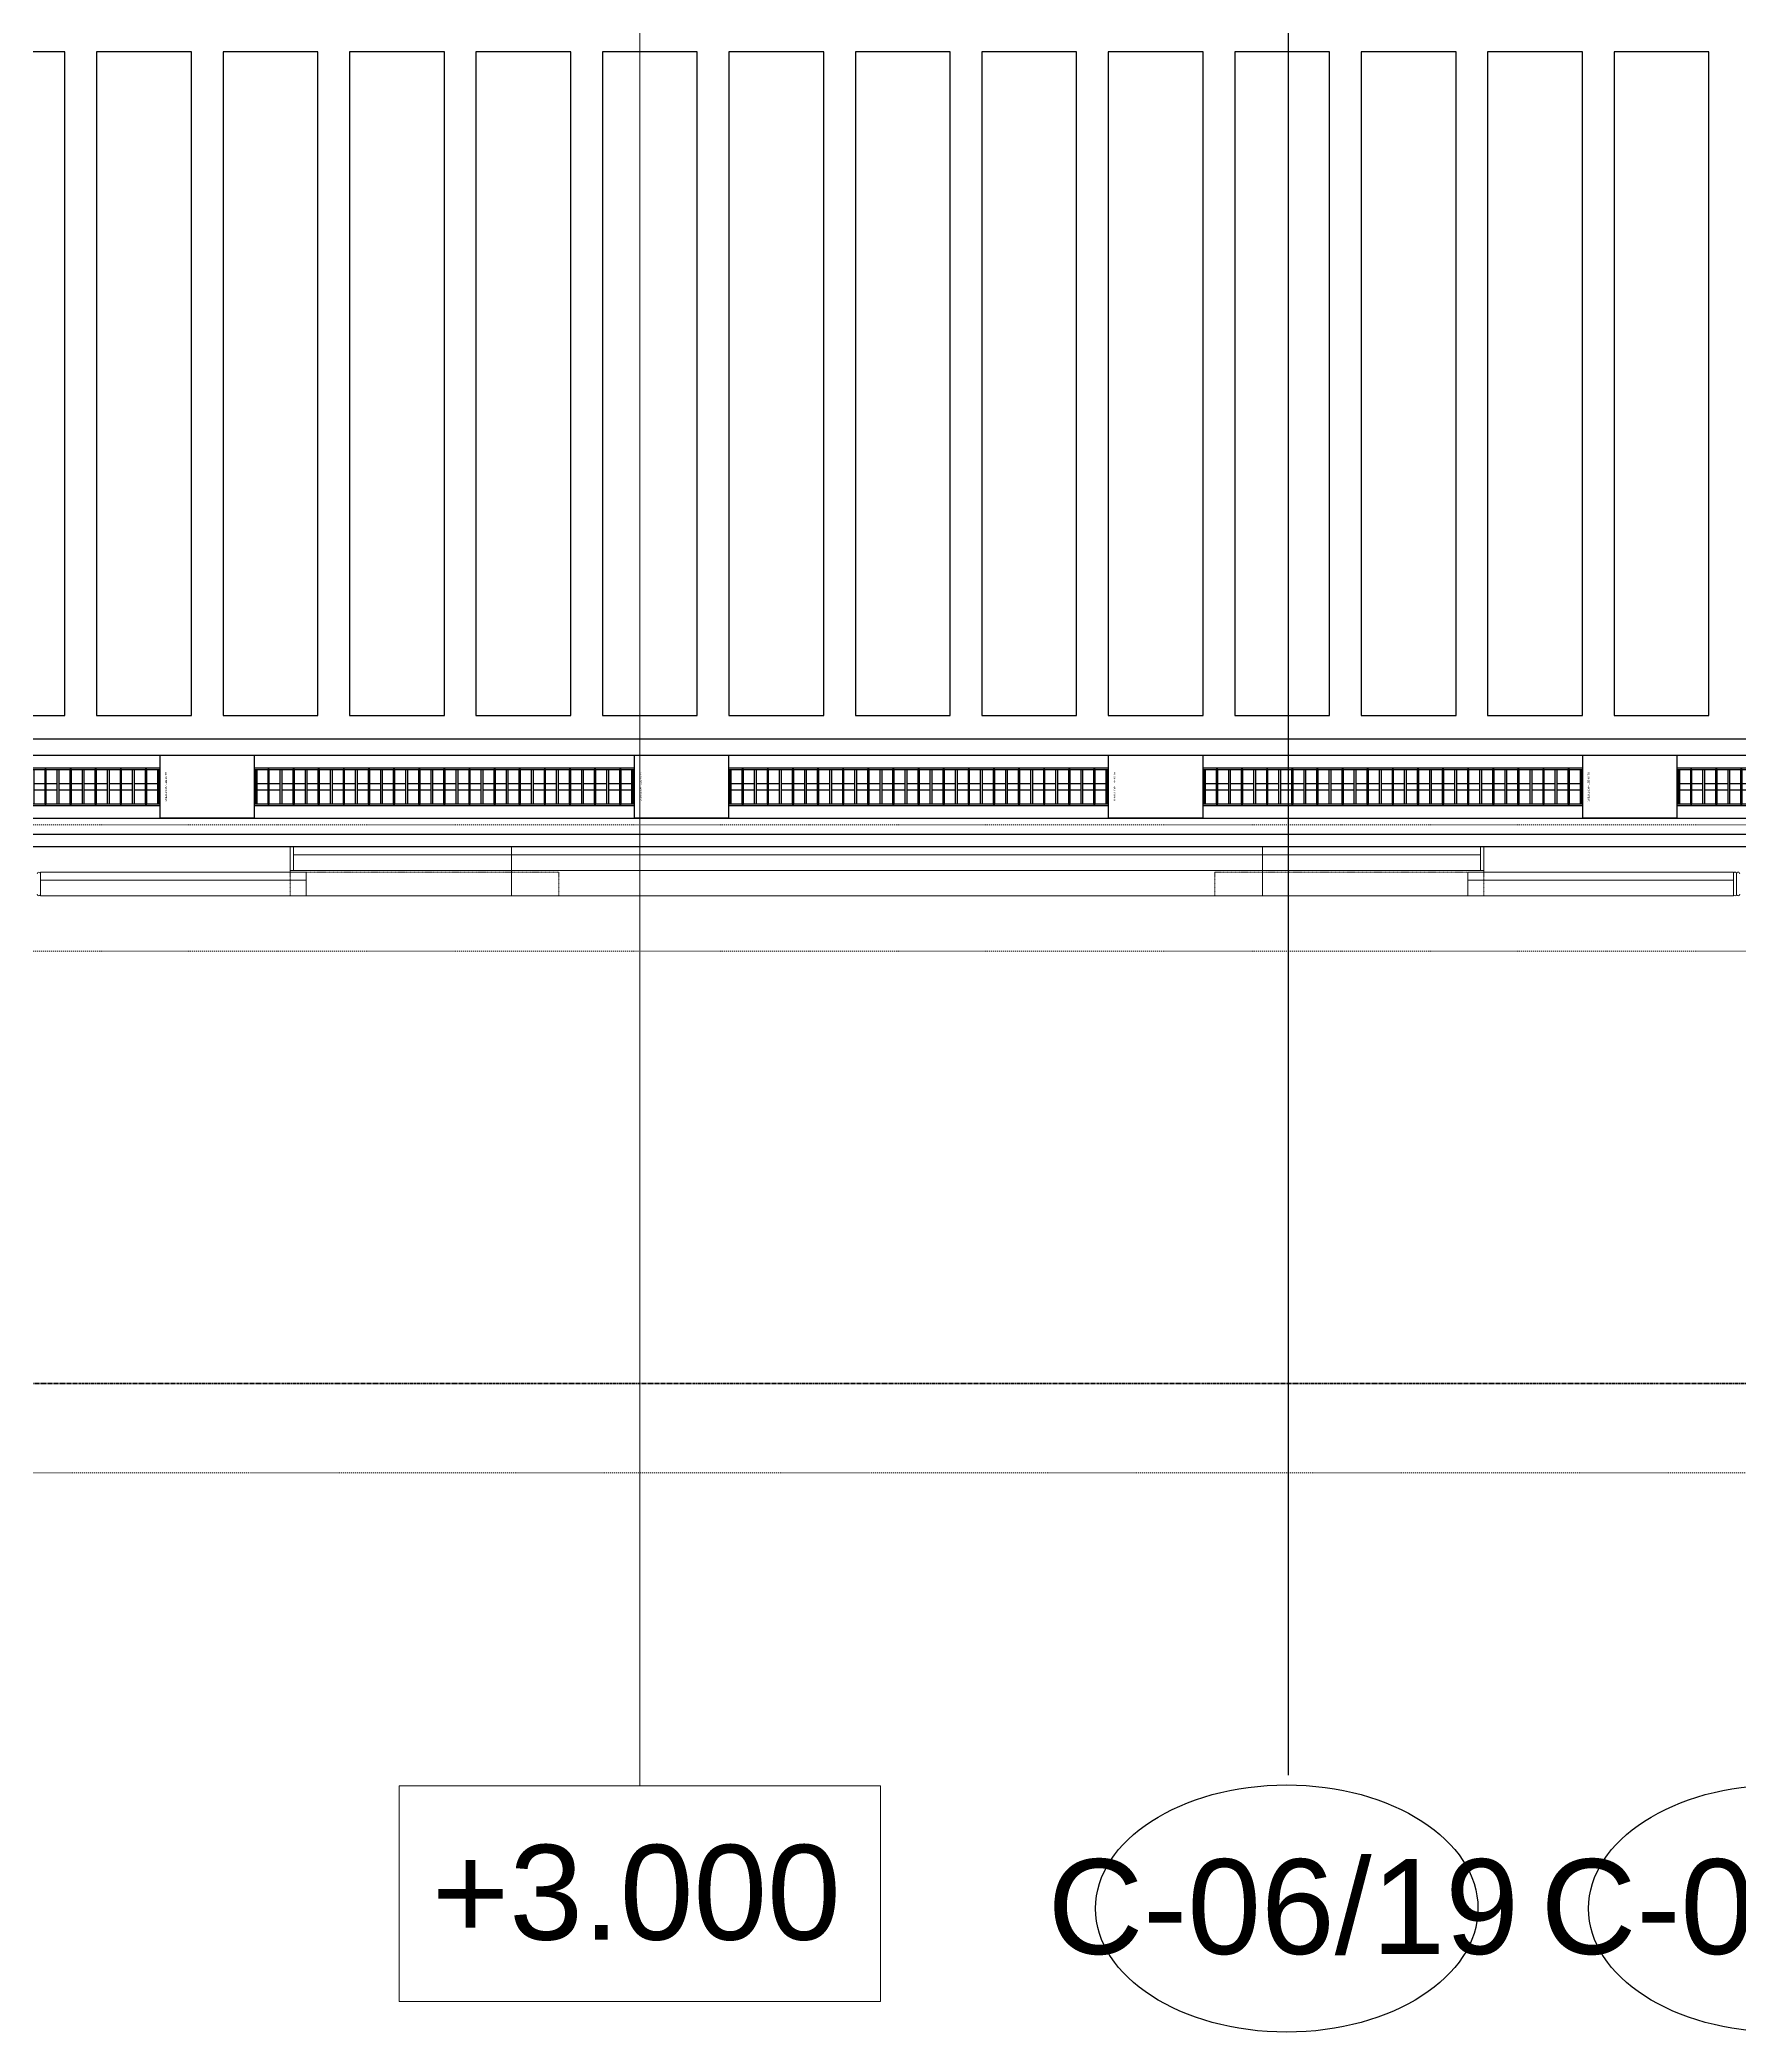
# Model space of a CAD drawing. Header units: millimetres. Extents: x -795739 to -715748, y -34378 to 22353.
# Drawn here: x -755112 to -749737, y -3650 to 2652 of the extents above; entities that cross this region are included whole.
import ezdxf
from ezdxf.enums import TextEntityAlignment as Align
from ezdxf.xclip import XClip

# ---------------------------------------------------------------- set-up
doc = ezdxf.new("R2010")
doc.units = ezdxf.units.MM
doc.header["$XCLIPFRAME"] = 0
for name, pattern in [('DASH', [6.35, 3.175, -3.175]), ('DPA_Grid _ Level 100', [10, 5.5, -1.6, 1.3, -1.6]), ('DPA_Hidden 500', [1.4, 0.8, -0.6])]:
    doc.linetypes.add(name, pattern=pattern)
for name, color, linetype in [('000 - WIPEOUT', 250, 'Continuous'), ('001 - ASCESSORIES', 251, 'Continuous'), ('008 - LIGHTING', 1, 'Continuous'), ('A04_TUBE SERIES', 2, 'Continuous'), ('A11_ALU.SOLID SHEET', 2, 'Continuous')]:
    doc.layers.add(name, color=color, linetype=linetype)
for name, color, linetype, lineweight in [('A-ANNO-NOTE', 3, 'Continuous', 25), ('A-GENM', 1, 'Continuous', 9), ('A-GENM-HDLN', 2, 'DPA_Hidden 500', 9), ('G-ANNO-SECL', 3, 'Continuous', 9), ('G-ANNO-TEXT', 3, 'Continuous', 9), ('Q-SPCQ', 2, 'Continuous', 9), ('Q-SPCQ-HDLN', 2, 'DASH', 9)]:
    doc.layers.add(name, color=color, linetype=linetype, lineweight=lineweight)
doc.styles.add('Arial_2', font='arial.ttf', dxfattribs={"height": 300})

# ---------------------------------------------------------------- blocks, each defined once
blk = doc.blocks.new('DPA_Speciality_PlatformScreenDoor - Length_135300-12767973-4282-01 ENLARGED LOWER PLATFORM LEVEL - REFLECTED CEILING PLAN - SHEET 3')
at = {"layer": 'A-GENM'}
for p, q in [((33212.5, -250), (33014.7, -250)), ((33014.7, -250), (33212.5, -250)), ((33107.5, -250), (33017.5, -250)), ((33017.5, -250), (33107.5, -250)), ((33117.5, -250), (33207.5, -250)), ((33207.5, -250), (33117.5, -250)), ((37587.5, -250), (37785.3, -250)), ((37785.3, -250), (37587.5, -250)), ((37682.5, -250), (37592.5, -250)), ((37592.5, -250), (37682.5, -250)), ((37692.5, -250), (37782.5, -250)), ((37782.5, -250), (37692.5, -250)), ((33765.3, -330), (33889.1, -330)), ((33775.9, -330), (33829, -330)), ((33825.4, -330), (33878.5, -330)), ((35365.3, -330), (35489.1, -330)), ((35375.9, -330), (35429, -330)), ((35425.4, -330), (35478.5, -330))]:
    blk.add_line(p, q, dxfattribs=at)
at = {"layer": 'A-GENM-HDLN'}
for p, q in [((33512.5, -175), (33512.5, -250)), ((33512.5, -175), (34362.5, -175)), ((34362.5, -250), (34362.5, -175)), ((36437.5, -250), (36437.5, -175)), ((37287.5, -175), (36437.5, -175)), ((37287.5, -175), (37287.5, -250)), ((33512.5, -250), (34362.5, -250)), ((37287.5, -250), (36437.5, -250))]:
    blk.add_line(p, q, dxfattribs=at)
at = {"layer": 'Q-SPCQ', "linetype": 'DASH', "lineweight": 9}
blk.add_line((3946, 1650), (73451.3, 1650), dxfattribs=at)
at = {"layer": 'Q-SPCQ'}
for p, q in [((32712.5, -245), (32712.5, -180)), ((32712.5, -180), (32712.5, -245)), ((32712.5, -180), (32712.5, -245)), ((32712.5, -245), (32712.5, -180)), ((33562.5, -175), (32722.5, -175)), ((32722.5, -175), (33562.5, -175)), ((32722.5, -175), (32722.5, -225)), ((32722.5, -175), (32722.5, -225)), ((32722.5, -245), (32722.5, -180)), ((32722.5, -180), (32722.5, -245)), ((32752.5, -175), (33532.5, -175)), ((33532.5, -175), (32752.5, -175)), ((33532.5, -175), (32752.5, -175)), ((32752.5, -175), (33532.5, -175)), ((33512.5, -175), (34212.5, -175)), ((33562.5, -225), (33562.5, -175)), ((33562.5, -175), (33562.5, -225)), ((34212.5, -175), (34212.5, -330)), ((34212.5, -175), (36587.5, -175)), ((34212.5, -330), (34212.5, -175)), ((34212.5, -200), (34212.5, -175.9)), ((34212.5, -175.9), (34212.5, -200)), ((36587.5, -175), (36587.5, -330)), ((36587.5, -175), (37287.5, -175)), ((36587.5, -330), (36587.5, -175)), ((36587.5, -200), (36587.5, -175.9)), ((36587.5, -175.9), (36587.5, -200)), ((37237.5, -175), (38077.5, -175)), ((38077.5, -175), (37237.5, -175)), ((37237.5, -175), (37237.5, -225)), ((37237.5, -225), (37237.5, -175)), ((38047.5, -175), (37267.5, -175)), ((37267.5, -175), (38047.5, -175)), ((37267.5, -175), (38047.5, -175)), ((38047.5, -175), (37267.5, -175)), ((38077.5, -225), (38077.5, -175)), ((38077.5, -225), (38077.5, -175)), ((38077.5, -180), (38077.5, -245)), ((38077.5, -245), (38077.5, -180)), ((32722.5, -225), (33562.5, -225)), ((33562.5, -225), (32722.5, -225)), ((32722.5, -250), (32722.5, -225)), ((32722.5, -225), (32722.5, -250)), ((33562.5, -225), (32722.5, -225)), ((32722.5, -225), (32722.5, -250)), ((32722.5, -250), (32722.5, -225)), ((32722.5, -225), (33562.5, -225)), ((33562.5, -225), (32722.5, -225)), ((32722.5, -225), (33562.5, -225)), ((32722.5, -250), (33562.5, -250)), ((33562.5, -250), (32722.5, -250)), ((32722.5, -250), (33562.5, -250)), ((33562.5, -250), (32722.5, -250)), ((33532.5, -225), (32752.5, -225)), ((32752.5, -225), (33532.5, -225)), ((32752.5, -225), (33532.5, -225)), ((33532.5, -225), (32752.5, -225)), ((33512.5, -225), (32772.5, -225)), ((32772.5, -225), (33512.5, -225)), ((33512.5, -225), (32772.5, -225)), ((32772.5, -225), (33512.5, -225)), ((33512.5, -250), (32772.5, -250)), ((32772.5, -250), (33512.5, -250)), ((33512.5, -250), (32772.5, -250)), ((32772.5, -250), (33512.5, -250)), ((33512.5, -305), (33512.5, -250)), ((33512.5, -250), (33512.5, -330)), ((33562.5, -225), (33562.5, -250)), ((33562.5, -225), (33562.5, -250)), ((33562.5, -250), (33562.5, -225)), ((33562.5, -225), (33562.5, -250)), ((34212.5, -305), (34212.5, -200)), ((34212.5, -200), (34212.5, -305)), ((36587.5, -305), (36587.5, -200)), ((36587.5, -200), (36587.5, -305)), ((38077.5, -225), (37237.5, -225)), ((37237.5, -225), (38077.5, -225)), ((37237.5, -250), (37237.5, -225)), ((37237.5, -250), (37237.5, -225)), ((38077.5, -225), (37237.5, -225)), ((37237.5, -225), (37237.5, -250)), ((37237.5, -250), (37237.5, -225)), ((37237.5, -225), (38077.5, -225)), ((37237.5, -225), (38077.5, -225)), ((38077.5, -225), (37237.5, -225)), ((38077.5, -250), (37237.5, -250)), ((37237.5, -250), (38077.5, -250)), ((37237.5, -250), (38077.5, -250)), ((38077.5, -250), (37237.5, -250)), ((37267.5, -225), (38047.5, -225)), ((38047.5, -225), (37267.5, -225)), ((38047.5, -225), (37267.5, -225)), ((37267.5, -225), (38047.5, -225)), ((37287.5, -225), (38027.5, -225)), ((38027.5, -225), (37287.5, -225)), ((37287.5, -225), (38027.5, -225)), ((38027.5, -225), (37287.5, -225)), ((37287.5, -250), (38027.5, -250)), ((38027.5, -250), (37287.5, -250)), ((37287.5, -250), (38027.5, -250)), ((38027.5, -250), (37287.5, -250)), ((37287.5, -330), (37287.5, -250)), ((37287.5, -250), (37287.5, -305)), ((38077.5, -225), (38077.5, -250)), ((38077.5, -250), (38077.5, -225)), ((38077.5, -250), (38077.5, -225)), ((38077.5, -225), (38077.5, -250)), ((33522.5, -255), (33512.5, -255)), ((33512.5, -255), (33512.5, -330)), ((33512.5, -330), (33512.5, -255)), ((33512.5, -255), (33522.5, -255)), ((33512.5, -329.1), (33512.5, -305)), ((33522.5, -330), (33522.5, -255)), ((33522.5, -255), (33522.5, -330)), ((34212.5, -255), (33522.5, -255)), ((33522.5, -255), (34212.5, -255)), ((33522.5, -255), (33522.5, -305)), ((33522.5, -255), (33522.5, -305)), ((34212.5, -305), (33522.5, -305)), ((33522.5, -305), (34202.5, -305)), ((33522.5, -305), (33522.5, -330)), ((33522.5, -305), (33522.5, -330)), ((33522.5, -305), (34202.5, -305)), ((34202.5, -305), (33522.5, -305)), ((33522.5, -330), (33522.5, -305)), ((33522.5, -305), (33522.5, -330)), ((34212.5, -305), (33522.5, -305)), ((33522.5, -305), (34212.5, -305)), ((33572.5, -255), (34152.5, -255)), ((34152.5, -255), (33572.5, -255)), ((34162.5, -255), (33572.5, -255)), ((33572.5, -255), (34162.5, -255)), ((34152.5, -305), (33572.5, -305)), ((33572.5, -305), (34152.5, -305)), ((34152.5, -305), (33572.5, -305)), ((33572.5, -305), (34152.5, -305)), ((34162.5, -305), (33572.5, -305)), ((33572.5, -305), (34162.5, -305)), ((33572.5, -305), (34152.5, -305)), ((34152.5, -305), (33572.5, -305)), ((34202.5, -305), (34212.5, -305)), ((36587.5, -255), (34212.5, -255)), ((34212.5, -255), (36587.5, -255)), ((34212.5, -255), (34212.5, -305)), ((34212.5, -255), (34212.5, -305)), ((34212.5, -305), (34212.5, -255)), ((34212.5, -255), (34212.5, -305)), ((34212.5, -329.1), (34212.5, -305)), ((36587.5, -305), (34212.5, -305)), ((34212.5, -305), (34222.5, -305)), ((34212.5, -330), (34212.5, -305)), ((34212.5, -305), (34212.5, -330)), ((36587.5, -305), (34212.5, -305)), ((34212.5, -305), (36587.5, -305)), ((34212.5, -305), (34212.5, -329.1)), ((34212.5, -330), (34212.5, -305)), ((34212.5, -305), (34212.5, -330)), ((34222.5, -305), (36577.5, -305)), ((34222.5, -305), (36577.5, -305)), ((36577.5, -305), (34222.5, -305)), ((36537.5, -255), (34262.5, -255)), ((34262.5, -255), (36537.5, -255)), ((36537.5, -305), (34262.5, -305)), ((34262.5, -305), (36537.5, -305)), ((34272.5, -255), (36526.6, -255)), ((36526.6, -255), (34272.5, -255)), ((36526.6, -305), (34272.5, -305)), ((34272.5, -305), (36526.6, -305)), ((36526.6, -305), (34272.5, -305)), ((34272.5, -305), (36526.6, -305)), ((34272.5, -305), (36526.6, -305)), ((36526.6, -305), (34272.5, -305)), ((36577.5, -305), (36587.5, -305)), ((36587.5, -255), (37277.5, -255)), ((37277.5, -255), (36587.5, -255)), ((36587.5, -255), (36587.5, -305)), ((36587.5, -305), (36587.5, -255)), ((36587.5, -305), (36587.5, -255)), ((36587.5, -255), (36587.5, -305)), ((36587.5, -329.1), (36587.5, -305)), ((36587.5, -305), (36597.5, -305)), ((37277.5, -305), (36587.5, -305)), ((36587.5, -305), (36587.5, -330)), ((36587.5, -330), (36587.5, -305)), ((36587.5, -305), (37277.5, -305)), ((37277.5, -305), (36587.5, -305)), ((36587.5, -305), (36587.5, -329.1)), ((36587.5, -330), (36587.5, -305)), ((36587.5, -305), (36587.5, -330)), ((36597.5, -305), (37277.5, -305)), ((37277.5, -305), (36597.5, -305)), ((36597.5, -305), (37277.5, -305)), ((36637.5, -255), (37227.5, -255)), ((37227.5, -255), (36637.5, -255)), ((36637.5, -305), (37227.5, -305)), ((37227.5, -305), (36637.5, -305)), ((37227.5, -255), (36647.5, -255)), ((36647.5, -255), (37227.5, -255)), ((36647.5, -305), (37227.5, -305)), ((37227.5, -305), (36647.5, -305)), ((36647.5, -305), (37227.5, -305)), ((37227.5, -305), (36647.5, -305)), ((37227.5, -305), (36647.5, -305)), ((36647.5, -305), (37227.5, -305)), ((37277.5, -255), (37277.5, -330)), ((37287.5, -255), (37277.5, -255)), ((37277.5, -255), (37287.5, -255)), ((37277.5, -330), (37277.5, -255)), ((37277.5, -305), (37277.5, -255)), ((37277.5, -305), (37277.5, -255)), ((37277.5, -330), (37277.5, -305)), ((37277.5, -330), (37277.5, -305)), ((37277.5, -305), (37277.5, -330)), ((37277.5, -330), (37277.5, -305)), ((37287.5, -330), (37287.5, -255)), ((37287.5, -255), (37287.5, -330)), ((37287.5, -305), (37287.5, -329.1)), ((33512.5, -330), (34212.5, -330)), ((33512.5, -330), (33522.5, -330)), ((33522.5, -330), (33512.5, -330)), ((34202.5, -330), (33522.5, -330)), ((33522.5, -330), (34212.5, -330)), ((33522.5, -330), (34202.5, -330)), ((34202.5, -330), (33522.5, -330)), ((34152.5, -330), (33572.5, -330)), ((33572.5, -330), (34152.5, -330)), ((34152.5, -330), (33572.5, -330)), ((33572.5, -330), (34152.5, -330)), ((34212.5, -330), (34202.5, -330)), ((34212.5, -330), (36587.5, -330)), ((34222.5, -330), (34212.5, -330)), ((34212.5, -330), (36587.5, -330)), ((36577.5, -330), (34222.5, -330)), ((34222.5, -330), (36577.5, -330)), ((36577.5, -330), (34222.5, -330)), ((36526.6, -330), (34272.5, -330)), ((34272.5, -330), (36526.6, -330)), ((36526.6, -330), (34272.5, -330)), ((34272.5, -330), (36526.6, -330)), ((36587.5, -330), (36577.5, -330)), ((36587.5, -330), (37287.5, -330)), ((36587.5, -330), (37277.5, -330)), ((36597.5, -330), (36587.5, -330)), ((37277.5, -330), (36597.5, -330)), ((37277.5, -330), (36597.5, -330)), ((36597.5, -330), (37277.5, -330)), ((36647.5, -330), (37227.5, -330)), ((37227.5, -330), (36647.5, -330)), ((36647.5, -330), (37227.5, -330)), ((37227.5, -330), (36647.5, -330)), ((37277.5, -330), (37287.5, -330)), ((37287.5, -330), (37277.5, -330))]:
    blk.add_line(p, q, dxfattribs=at)
for centre, start, end in [((32707.5, -180), 0, 180), ((32707.5, -180), 60, 120), ((32707.5, -180), 360, 30), ((32717.5, -180), 0, 180), ((32717.5, -180), 150, 180), ((32717.5, -180), 60, 120), ((32717.5, -180), 0, 45), ((38082.5, -180), 0, 180), ((38082.5, -180), 135, 180), ((32707.5, -245), 180, 0), ((32707.5, -245), 240, 300), ((32707.5, -245), 330, 0), ((32717.5, -245), 180, 210), ((32717.5, -245), 180, 360), ((32717.5, -245), 240, 300), ((32717.5, -245), 330, 360), ((38082.5, -245), 180, 210), ((38082.5, -245), 180, 0)]:
    blk.add_arc(centre, 5, start, end, dxfattribs=at)
at = {"layer": 'Q-SPCQ-HDLN'}
for p, q in [((73451.3, 0), (3946, 0)), ((73451.3, -330), (3946, -330)), ((73451.3, -400), (3946, -400))]:
    blk.add_line(p, q, dxfattribs=at)
blk = doc.blocks.new('Ceiling Tags - Ceiling Tags-9510765-4282-01 ENLARGED LOWER PLATFORM LEVEL - REFLECTED CEILING PLAN - SHEET 3')
at = {"layer": 'A-ANNO-NOTE'}
blk.add_ellipse((0, 0), major_axis=(6.049, 0), ratio=0.646436, dxfattribs=at)
blk = doc.blocks.new('*U666')
at = {"color": 1}
blk.add_wipeout([(600, -60), (-600, -60), (-600, 60), (600, 60)], dxfattribs=at).dxf.layer = '000 - WIPEOUT'
at = {"layer": '001 - ASCESSORIES', "color": 0}
blk.add_lwpolyline([(600, -60), (-600, -60), (-600, 60), (600, 60)], close=True, dxfattribs=at)
at = {"layer": '001 - ASCESSORIES'}
for points in [[(-593.5, -55), (-598.5, -55), (-598.5, 55), (-593.5, 55)], [(595, -55), (-595, -55), (-595, 55), (595, 55)], [(-558.8, -55), (-553.8, -55), (-553.8, 55), (-558.8, 55)], [(-514, -55), (-519, -55), (-519, 55), (-514, 55)], [(-479.3, -55), (-474.3, -55), (-474.3, 55), (-479.3, 55)], [(-434.6, -55), (-439.6, -55), (-439.6, 55), (-434.6, 55)], [(-399.8, -55), (-394.8, -55), (-394.8, 55), (-399.8, 55)], [(-355.1, -55), (-360.1, -55), (-360.1, 55), (-355.1, 55)], [(-320.4, -55), (-315.4, -55), (-315.4, 55), (-320.4, 55)], [(-275.6, -55), (-280.6, -55), (-280.6, 55), (-275.6, 55)], [(-240.9, -55), (-235.9, -55), (-235.9, 55), (-240.9, 55)], [(-196.2, -55), (-201.2, -55), (-201.2, 55), (-196.2, 55)], [(-161.4, -55), (-156.4, -55), (-156.4, 55), (-161.4, 55)], [(-116.7, -55), (-121.7, -55), (-121.7, 55), (-116.7, 55)], [(-82, -55), (-77, -55), (-77, 55), (-82, 55)], [(-37.2, -55), (-42.2, -55), (-42.2, 55), (-37.2, 55)], [(-2.5, -55), (2.5, -55), (2.5, 55), (-2.5, 55)], [(42.2, -55), (37.2, -55), (37.2, 55), (42.2, 55)], [(77, -55), (82, -55), (82, 55), (77, 55)], [(121.7, -55), (116.7, -55), (116.7, 55), (121.7, 55)], [(156.4, -55), (161.4, -55), (161.4, 55), (156.4, 55)], [(201.2, -55), (196.2, -55), (196.2, 55), (201.2, 55)], [(235.9, -55), (240.9, -55), (240.9, 55), (235.9, 55)], [(280.6, -55), (275.6, -55), (275.6, 55), (280.6, 55)], [(315.4, -55), (320.4, -55), (320.4, 55), (315.4, 55)], [(360.1, -55), (355.1, -55), (355.1, 55), (360.1, 55)], [(394.8, -55), (399.8, -55), (399.8, 55), (394.8, 55)], [(439.6, -55), (434.6, -55), (434.6, 55), (439.6, 55)], [(474.3, -55), (479.3, -55), (479.3, 55), (474.3, 55)], [(519, -55), (514, -55), (514, 55), (519, 55)], [(553.8, -55), (558.8, -55), (558.8, 55), (553.8, 55)], [(598.5, -55), (593.5, -55), (593.5, 55), (598.5, 55)]]:
    blk.add_lwpolyline(points, close=True, dxfattribs=at)
for points in [[(-593.5, 10), (-558.8, 10)], [(-553.8, 10), (-519, 10)], [(-514, 10), (-479.3, 10)], [(-474.3, 10), (-439.6, 10)], [(-434.6, 10), (-399.8, 10)], [(-394.8, 10), (-360.1, 10)], [(-355.1, 10), (-320.4, 10)], [(-315.4, 10), (-280.6, 10)], [(-275.6, 10), (-240.9, 10)], [(-235.9, 10), (-201.2, 10)], [(-196.2, 10), (-161.4, 10)], [(-156.4, 10), (-121.7, 10)], [(-116.7, 10), (-82, 10)], [(-77, 10), (-42.2, 10)], [(-37.2, 10), (-2.5, 10)], [(2.5, 10), (37.2, 10)], [(42.2, 10), (77, 10)], [(82, 10), (116.7, 10)], [(121.7, 10), (156.4, 10)], [(161.4, 10), (196.2, 10)], [(201.2, 10), (235.9, 10)], [(240.9, 10), (275.6, 10)], [(280.6, 10), (315.4, 10)], [(320.4, 10), (355.1, 10)], [(360.1, 10), (394.8, 10)], [(399.8, 10), (434.6, 10)], [(439.6, 10), (474.3, 10)], [(479.3, 10), (514, 10)], [(519, 10), (553.8, 10)], [(558.8, 10), (593.5, 10)], [(-593.5, -10), (-558.8, -10)], [(-553.8, -10), (-519, -10)], [(-514, -10), (-479.3, -10)], [(-474.3, -10), (-439.6, -10)], [(-434.6, -10), (-399.8, -10)], [(-394.8, -10), (-360.1, -10)], [(-355.1, -10), (-320.4, -10)], [(-315.4, -10), (-280.6, -10)], [(-275.6, -10), (-240.9, -10)], [(-235.9, -10), (-201.2, -10)], [(-196.2, -10), (-161.4, -10)], [(-156.4, -10), (-121.7, -10)], [(-116.7, -10), (-82, -10)], [(-77, -10), (-42.2, -10)], [(-37.2, -10), (-2.5, -10)], [(2.5, -10), (37.2, -10)], [(42.2, -10), (77, -10)], [(82, -10), (116.7, -10)], [(121.7, -10), (156.4, -10)], [(161.4, -10), (196.2, -10)], [(201.2, -10), (235.9, -10)], [(240.9, -10), (275.6, -10)], [(280.6, -10), (315.4, -10)], [(320.4, -10), (355.1, -10)], [(360.1, -10), (394.8, -10)], [(399.8, -10), (434.6, -10)], [(439.6, -10), (474.3, -10)], [(479.3, -10), (514, -10)], [(519, -10), (553.8, -10)], [(558.8, -10), (593.5, -10)]]:
    blk.add_lwpolyline(points, dxfattribs=at)
blk = doc.blocks.new('*U920')
at = {"layer": 'A11_ALU.SOLID SHEET', "color": 0}
blk.add_lwpolyline([(300, -98.8), (300, 98.8), (0, 98.8), (0, -98.8)], close=True, dxfattribs=at)
at = {"layer": 'Defpoints', "color": 250}
blk.add_point((0, 0), dxfattribs=at)
blk.add_text('AL.SHEET-HAT-TYPE-R', height=6, rotation=270, dxfattribs=at).set_placement((15, 0), align=Align.BOTTOM_CENTER)
blk = doc.blocks.new('*U927')
blk.add_attdef('EXTR.OVL-LENGTH_', (-25, -59.1), '', height=5)
blk.add_wipeout([(-25, 0), (25, 0), (25, 67400), (-25, 67400)]).dxf.layer = '000 - WIPEOUT'
at = {"layer": 'A04_TUBE SERIES', "color": 0}
blk.add_lwpolyline([(-25, 0), (25, 0), (25, 67400), (-25, 67400)], close=True, dxfattribs=at)
blk = doc.blocks.new('*U928')
blk.add_attdef('EXTR.OVL-LENGTH_', (-25, -59.1), '', height=5)
blk.add_wipeout([(-25, 0), (25, 0), (25, 67400), (-25, 67400)]).dxf.layer = '000 - WIPEOUT'
at = {"layer": 'A04_TUBE SERIES', "color": 0}
blk.add_lwpolyline([(-25, 0), (25, 0), (25, 67400), (-25, 67400)], close=True, dxfattribs=at)
blk = doc.blocks.new('*U929')
at = {"color": 3}
for points in [[(-1050, 4350), (1050, 4350), (1050, 4050), (-1050, 4050)], [(-1050, 3950), (1050, 3950), (1050, 3650), (-1050, 3650)], [(-1050, 3550), (1050, 3550), (1050, 3250), (-1050, 3250)], [(-1050, 3150), (1050, 3150), (1050, 2850), (-1050, 2850)], [(-1050, 2750), (1050, 2750), (1050, 2450), (-1050, 2450)], [(-1050, 2350), (1050, 2350), (1050, 2050), (-1050, 2050)], [(-1050, 1950), (1050, 1950), (1050, 1650), (-1050, 1650)], [(-1050, 1550), (1050, 1550), (1050, 1250), (-1050, 1250)], [(-1050, 1150), (1050, 1150), (1050, 850), (-1050, 850)], [(-1050, 750), (1050, 750), (1050, 450), (-1050, 450)], [(-1050, 350), (1050, 350), (1050, 50), (-1050, 50)], [(-1050, -50), (1050, -50), (1050, -350), (-1050, -350)], [(-1050, -450), (1050, -450), (1050, -750), (-1050, -750)], [(-1050, -850), (1050, -850), (1050, -1150), (-1050, -1150)]]:
    blk.add_wipeout(points, dxfattribs=at).dxf.layer = '000 - WIPEOUT'
at = {"layer": 'A11_ALU.SOLID SHEET', "color": 0, "linetype": 'ByBlock'}
for points in [[(-1050, 4050), (1050, 4050), (1050, 4350), (-1050, 4350)], [(-1050, 3650), (1050, 3650), (1050, 3950), (-1050, 3950)], [(-1050, 3250), (1050, 3250), (1050, 3550), (-1050, 3550)], [(-1050, 2850), (1050, 2850), (1050, 3150), (-1050, 3150)], [(-1050, 2450), (1050, 2450), (1050, 2750), (-1050, 2750)], [(-1050, 2050), (1050, 2050), (1050, 2350), (-1050, 2350)], [(-1050, 1650), (1050, 1650), (1050, 1950), (-1050, 1950)], [(-1050, 1250), (1050, 1250), (1050, 1550), (-1050, 1550)], [(-1050, 850), (1050, 850), (1050, 1150), (-1050, 1150)], [(-1050, 450), (1050, 450), (1050, 750), (-1050, 750)], [(-1050, 50), (1050, 50), (1050, 350), (-1050, 350)], [(-1050, -350), (1050, -350), (1050, -50), (-1050, -50)], [(-1050, -750), (1050, -750), (1050, -450), (-1050, -450)], [(-1050, -1150), (1050, -1150), (1050, -850), (-1050, -850)]]:
    blk.add_lwpolyline(points, close=True, dxfattribs=at)
blk = doc.blocks.new('*U1025')
blk.add_lwpolyline([(-107450, -550), (27650, -550), (27650, -3480), (-107450, -3480)], close=True)
at = {"layer": 'A11_ALU.SOLID SHEET', "color": 1}
for p in [(-10050, -3290), (-8550, -3290), (-7050, -3290), (-5550, -3290)]:
    blk.add_blockref('*U920', p, dxfattribs=at)
at = {"layer": '008 - LIGHTING'}
for p in [(-10650, -3290), (-9150, -3290), (-7650, -3290), (-6150, -3290), (-4650, -3290)]:
    blk.add_blockref('*U666', p, dxfattribs=at)
at = {"layer": 'A04_TUBE SERIES', "linetype": 'ByBlock', "rotation": 270}
for name, p in [('*U928', (-39850, -3165)), ('*U927', (-39850, -3415))]:
    blk.add_blockref(name, p, dxfattribs=at)
at = {"layer": 'A11_ALU.SOLID SHEET', "linetype": 'ByBlock', "rotation": 90}
blk.add_blockref('*U929', (-6300, -2015), dxfattribs=at)
at = {"layer": '008 - LIGHTING'}
for p in [(-10650, -3290), (-9150, -3290), (-7650, -3290), (-6150, -3290), (-4650, -3290)]:
    blk.add_blockref('*U666', p, dxfattribs=at)
for p in [(-10650, -3290), (-9150, -3290), (-7650, -3290), (-6150, -3290), (-4650, -3290)]:
    blk.add_blockref('*U666', p, dxfattribs=at)
blk = doc.blocks.new('DPA_Speciality_PlatformScreenDoor - Length_135300-12767973-4180-01 LOWER PLATFORM LEVEL - REFLECTED CEILING PLAN')
at = {"layer": 'A-GENM'}
for p, q in [((33107.5, -250), (33017.5, -250)), ((33017.5, -250), (33107.5, -250)), ((33212.5, -250), (33022.4, -250)), ((33022.4, -250), (33212.5, -250)), ((33117.5, -250), (33207.5, -250)), ((33207.5, -250), (33117.5, -250)), ((37587.5, -250), (37777.6, -250)), ((37777.6, -250), (37587.5, -250)), ((37682.5, -250), (37592.5, -250)), ((37592.5, -250), (37682.5, -250)), ((37692.5, -250), (37782.5, -250)), ((37782.5, -250), (37692.5, -250)), ((33765.3, -330), (33889.1, -330)), ((33775.9, -330), (33829, -330)), ((33825.4, -330), (33878.5, -330)), ((35365.3, -330), (35489.1, -330)), ((35375.9, -330), (35429, -330)), ((35425.4, -330), (35478.5, -330))]:
    blk.add_line(p, q, dxfattribs=at)
at = {"layer": 'A-GENM-HDLN'}
for p, q in [((33512.5, -175), (33512.5, -250)), ((33512.5, -175), (34362.5, -175)), ((34362.5, -250), (34362.5, -175)), ((36437.5, -250), (36437.5, -175)), ((37287.5, -175), (36437.5, -175)), ((37287.5, -175), (37287.5, -250)), ((33512.5, -250), (34362.5, -250)), ((37287.5, -250), (36437.5, -250))]:
    blk.add_line(p, q, dxfattribs=at)
at = {"layer": 'Q-SPCQ', "linetype": 'DASH'}
blk.add_line((1000, 1650), (134300, 1650), dxfattribs=at)
at = {"layer": 'Q-SPCQ'}
for p, q in [((32712.5, -245), (32712.5, -180)), ((32712.5, -180), (32712.5, -245)), ((32712.5, -180), (32712.5, -245)), ((32712.5, -245), (32712.5, -180)), ((33562.5, -175), (32722.5, -175)), ((32722.5, -175), (33562.5, -175)), ((32722.5, -175), (32722.5, -225)), ((32722.5, -175), (32722.5, -225)), ((32722.5, -245), (32722.5, -180)), ((32722.5, -180), (32722.5, -245)), ((32752.5, -175), (33532.5, -175)), ((33532.5, -175), (32752.5, -175)), ((33532.5, -175), (32752.5, -175)), ((32752.5, -175), (33532.5, -175)), ((33512.5, -175), (34212.5, -175)), ((33562.5, -225), (33562.5, -175)), ((33562.5, -175), (33562.5, -225)), ((34212.5, -175), (34212.5, -330)), ((34212.5, -175), (36587.5, -175)), ((34212.5, -330), (34212.5, -175)), ((34212.5, -200), (34212.5, -187.5)), ((34212.5, -187.5), (34212.5, -200)), ((36587.5, -175), (36587.5, -330)), ((36587.5, -175), (37287.5, -175)), ((36587.5, -330), (36587.5, -175)), ((36587.5, -200), (36587.5, -187.5)), ((36587.5, -187.5), (36587.5, -200)), ((37237.5, -175), (38077.5, -175)), ((38077.5, -175), (37237.5, -175)), ((37237.5, -175), (37237.5, -225)), ((37237.5, -225), (37237.5, -175)), ((38047.5, -175), (37267.5, -175)), ((37267.5, -175), (38047.5, -175)), ((37267.5, -175), (38047.5, -175)), ((38047.5, -175), (37267.5, -175)), ((38077.5, -225), (38077.5, -175)), ((38077.5, -225), (38077.5, -175)), ((38077.5, -180), (38077.5, -245)), ((38077.5, -245), (38077.5, -180)), ((32722.5, -225), (33562.5, -225)), ((33562.5, -225), (32722.5, -225)), ((32722.5, -250), (32722.5, -225)), ((32722.5, -225), (32722.5, -250)), ((33562.5, -225), (32722.5, -225)), ((32722.5, -225), (32722.5, -250)), ((32722.5, -250), (32722.5, -225)), ((32722.5, -225), (33562.5, -225)), ((33562.5, -225), (32722.5, -225)), ((32722.5, -225), (33562.5, -225)), ((32722.5, -250), (33562.5, -250)), ((33562.5, -250), (32722.5, -250)), ((32722.5, -250), (33562.5, -250)), ((33562.5, -250), (32722.5, -250)), ((33532.5, -225), (32752.5, -225)), ((32752.5, -225), (33532.5, -225)), ((32752.5, -225), (33532.5, -225)), ((33532.5, -225), (32752.5, -225)), ((33512.5, -225), (32772.5, -225)), ((32772.5, -225), (33512.5, -225)), ((33512.5, -225), (32772.5, -225)), ((32772.5, -225), (33512.5, -225)), ((33512.5, -250), (32772.5, -250)), ((32772.5, -250), (33512.5, -250)), ((33512.5, -250), (32772.5, -250)), ((32772.5, -250), (33512.5, -250)), ((33512.5, -305), (33512.5, -250)), ((33512.5, -250), (33512.5, -330)), ((33562.5, -225), (33562.5, -250)), ((33562.5, -225), (33562.5, -250)), ((33562.5, -250), (33562.5, -225)), ((33562.5, -225), (33562.5, -250)), ((34212.5, -305), (34212.5, -200)), ((34212.5, -200), (34212.5, -305)), ((36587.5, -305), (36587.5, -200)), ((36587.5, -200), (36587.5, -305)), ((38077.5, -225), (37237.5, -225)), ((37237.5, -225), (38077.5, -225)), ((37237.5, -250), (37237.5, -225)), ((37237.5, -250), (37237.5, -225)), ((38077.5, -225), (37237.5, -225)), ((37237.5, -225), (37237.5, -250)), ((37237.5, -250), (37237.5, -225)), ((37237.5, -225), (38077.5, -225)), ((37237.5, -225), (38077.5, -225)), ((38077.5, -225), (37237.5, -225)), ((38077.5, -250), (37237.5, -250)), ((37237.5, -250), (38077.5, -250)), ((37237.5, -250), (38077.5, -250)), ((38077.5, -250), (37237.5, -250)), ((37267.5, -225), (38047.5, -225)), ((38047.5, -225), (37267.5, -225)), ((38047.5, -225), (37267.5, -225)), ((37267.5, -225), (38047.5, -225)), ((37287.5, -225), (38027.5, -225)), ((38027.5, -225), (37287.5, -225)), ((37287.5, -225), (38027.5, -225)), ((38027.5, -225), (37287.5, -225)), ((37287.5, -250), (38027.5, -250)), ((38027.5, -250), (37287.5, -250)), ((37287.5, -250), (38027.5, -250)), ((38027.5, -250), (37287.5, -250)), ((37287.5, -330), (37287.5, -250)), ((37287.5, -250), (37287.5, -305)), ((38077.5, -225), (38077.5, -250)), ((38077.5, -250), (38077.5, -225)), ((38077.5, -250), (38077.5, -225)), ((38077.5, -225), (38077.5, -250)), ((33522.5, -255), (33512.5, -255)), ((33512.5, -255), (33512.5, -330)), ((33512.5, -330), (33512.5, -255)), ((33512.5, -255), (33522.5, -255)), ((33512.5, -317.5), (33512.5, -305)), ((33522.5, -330), (33522.5, -255)), ((33522.5, -255), (33522.5, -330)), ((34212.5, -255), (33522.5, -255)), ((33522.5, -255), (34212.5, -255)), ((33522.5, -255), (33522.5, -305)), ((33522.5, -255), (33522.5, -305)), ((34212.5, -305), (33522.5, -305)), ((33522.5, -305), (34202.5, -305)), ((33522.5, -305), (33522.5, -330)), ((33522.5, -305), (33522.5, -330)), ((33522.5, -305), (34202.5, -305)), ((34202.5, -305), (33522.5, -305)), ((33522.5, -330), (33522.5, -305)), ((33522.5, -305), (33522.5, -330)), ((34212.5, -305), (33522.5, -305)), ((33522.5, -305), (34212.5, -305)), ((33572.5, -255), (34152.5, -255)), ((34152.5, -255), (33572.5, -255)), ((34162.5, -255), (33572.5, -255)), ((33572.5, -255), (34162.5, -255)), ((34152.5, -305), (33572.5, -305)), ((33572.5, -305), (34152.5, -305)), ((34152.5, -305), (33572.5, -305)), ((33572.5, -305), (34152.5, -305)), ((34162.5, -305), (33572.5, -305)), ((33572.5, -305), (34162.5, -305)), ((33572.5, -305), (34152.5, -305)), ((34152.5, -305), (33572.5, -305)), ((34202.5, -305), (34212.5, -305)), ((36587.5, -255), (34212.5, -255)), ((34212.5, -255), (36587.5, -255)), ((34212.5, -255), (34212.5, -305)), ((34212.5, -255), (34212.5, -305)), ((34212.5, -305), (34212.5, -255)), ((34212.5, -255), (34212.5, -305)), ((34212.5, -317.5), (34212.5, -305)), ((36587.5, -305), (34212.5, -305)), ((34212.5, -305), (34222.5, -305)), ((34212.5, -330), (34212.5, -305)), ((34212.5, -305), (34212.5, -330)), ((36587.5, -305), (34212.5, -305)), ((34212.5, -305), (36587.5, -305)), ((34212.5, -305), (34212.5, -317.5)), ((34212.5, -330), (34212.5, -305)), ((34212.5, -305), (34212.5, -330)), ((34222.5, -305), (36577.5, -305)), ((34222.5, -305), (36577.5, -305)), ((36577.5, -305), (34222.5, -305)), ((36537.5, -255), (34262.5, -255)), ((34262.5, -255), (36537.5, -255)), ((36537.5, -305), (34262.5, -305)), ((34262.5, -305), (36537.5, -305)), ((34272.5, -255), (36527.5, -255)), ((36527.5, -255), (34272.5, -255)), ((36527.5, -305), (34272.5, -305)), ((34272.5, -305), (36527.5, -305)), ((36527.5, -305), (34272.5, -305)), ((34272.5, -305), (36527.5, -305)), ((34272.5, -305), (36527.5, -305)), ((36527.5, -305), (34272.5, -305)), ((36577.5, -305), (36587.5, -305)), ((36587.5, -255), (37277.5, -255)), ((37277.5, -255), (36587.5, -255)), ((36587.5, -255), (36587.5, -305)), ((36587.5, -305), (36587.5, -255)), ((36587.5, -305), (36587.5, -255)), ((36587.5, -255), (36587.5, -305)), ((36587.5, -317.5), (36587.5, -305)), ((36587.5, -305), (36597.5, -305)), ((37277.5, -305), (36587.5, -305)), ((36587.5, -305), (36587.5, -330)), ((36587.5, -330), (36587.5, -305)), ((36587.5, -305), (37277.5, -305)), ((37277.5, -305), (36587.5, -305)), ((36587.5, -305), (36587.5, -317.5)), ((36587.5, -330), (36587.5, -305)), ((36587.5, -305), (36587.5, -330)), ((36597.5, -305), (37277.5, -305)), ((37277.5, -305), (36597.5, -305)), ((36597.5, -305), (37277.5, -305)), ((36637.5, -255), (37227.5, -255)), ((37227.5, -255), (36637.5, -255)), ((36637.5, -305), (37227.5, -305)), ((37227.5, -305), (36637.5, -305)), ((37227.5, -255), (36647.5, -255)), ((36647.5, -255), (37227.5, -255)), ((36647.5, -305), (37227.5, -305)), ((37227.5, -305), (36647.5, -305)), ((36647.5, -305), (37227.5, -305)), ((37227.5, -305), (36647.5, -305)), ((37227.5, -305), (36647.5, -305)), ((36647.5, -305), (37227.5, -305)), ((37277.5, -255), (37277.5, -330)), ((37287.5, -255), (37277.5, -255)), ((37277.5, -255), (37287.5, -255)), ((37277.5, -330), (37277.5, -255)), ((37277.5, -305), (37277.5, -255)), ((37277.5, -305), (37277.5, -255)), ((37277.5, -330), (37277.5, -305)), ((37277.5, -330), (37277.5, -305)), ((37277.5, -305), (37277.5, -330)), ((37277.5, -330), (37277.5, -305)), ((37287.5, -330), (37287.5, -255)), ((37287.5, -255), (37287.5, -330)), ((37287.5, -305), (37287.5, -317.5)), ((33512.5, -330), (34212.5, -330)), ((33512.5, -330), (33522.5, -330)), ((33522.5, -330), (33512.5, -330)), ((34202.5, -330), (33522.5, -330)), ((33522.5, -330), (34212.5, -330)), ((33522.5, -330), (34202.5, -330)), ((34202.5, -330), (33522.5, -330)), ((34152.5, -330), (33572.5, -330)), ((33572.5, -330), (34152.5, -330)), ((34152.5, -330), (33572.5, -330)), ((33572.5, -330), (34152.5, -330)), ((34212.5, -330), (34202.5, -330)), ((34212.5, -330), (36587.5, -330)), ((34222.5, -330), (34212.5, -330)), ((34212.5, -330), (36587.5, -330)), ((36577.5, -330), (34222.5, -330)), ((34222.5, -330), (36577.5, -330)), ((36577.5, -330), (34222.5, -330)), ((36527.5, -330), (34272.5, -330)), ((34272.5, -330), (36527.5, -330)), ((36527.5, -330), (34272.5, -330)), ((34272.5, -330), (36527.5, -330)), ((36587.5, -330), (36577.5, -330)), ((36587.5, -330), (37287.5, -330)), ((36587.5, -330), (37277.5, -330)), ((36597.5, -330), (36587.5, -330)), ((37277.5, -330), (36597.5, -330)), ((37277.5, -330), (36597.5, -330)), ((36597.5, -330), (37277.5, -330)), ((36647.5, -330), (37227.5, -330)), ((37227.5, -330), (36647.5, -330)), ((36647.5, -330), (37227.5, -330)), ((37227.5, -330), (36647.5, -330)), ((37277.5, -330), (37287.5, -330)), ((37287.5, -330), (37277.5, -330))]:
    blk.add_line(p, q, dxfattribs=at)
for centre, start, end in [((32707.5, -180), 360, 180), ((32707.5, -180), 0, 180), ((32717.5, -180), 0, 180), ((32717.5, -180), 0, 180), ((38082.5, -180), 360, 180), ((38082.5, -180), 0, 180), ((32707.5, -245), 180, 360), ((32707.5, -245), 180, 0), ((32717.5, -245), 180, 360), ((32717.5, -245), 180, 360), ((38082.5, -245), 180, 360), ((38082.5, -245), 180, 0)]:
    blk.add_arc(centre, 5, start, end, dxfattribs=at)
at = {"layer": 'Q-SPCQ-HDLN'}
for p, q in [((135200, 0), (-100, 0)), ((135200, -330), (-100, -330)), ((135200, -400), (-100, -400))]:
    blk.add_line(p, q, dxfattribs=at)
blk = doc.blocks.new('C-1-PP19-AR-4180-01-B_20250908-040939_EXDOWNLIGHT')
at = {"layer": 'Q-SPCQ', "rotation": 180}
blk.add_blockref('DPA_Speciality_PlatformScreenDoor - Length_135300-12767973-4180-01 LOWER PLATFORM LEVEL - REFLECTED CEILING PLAN', (27650, -3810), dxfattribs=at)

msp = doc.modelspace()

# ---------------------------------------------------------------- linework, layer by layer
at = {"layer": 'G-ANNO-SECL', "linetype": 'DPA_Grid _ Level 100', "lineweight": 50}
msp.add_line((-793928, -1598.3), (-718681.7, -1598.3), dxfattribs=at)
at = {"layer": 'G-ANNO-TEXT', "color": 10, "flags": 128}
msp.add_lwpolyline([(-752452.6, -3553.5), (-753975, -3553.5), (-753975, -2871.1), (-752452.6, -2871.1)], close=True, dxfattribs=at)

# ---------------------------------------------------------------- block references
ref = msp.add_blockref('*U1025', (-744682.4, 3579))
XClip(ref).set_block_clipping_path([(-45801.3280238605, -9620.0077451947), (23704.0078937773, 10334.9999958097)])
at = {"layer": 'A-ANNO-NOTE', "xscale": 100, "yscale": 100, "zscale": 100}
for p in [(-751167.9, -3259.4), (-749608.4, -3259.4)]:
    msp.add_blockref('Ceiling Tags - Ceiling Tags-9510765-4282-01 ENLARGED LOWER PLATFORM LEVEL - REFLECTED CEILING PLAN - SHEET 3', p, dxfattribs=at)

# ---------------------------------------------------------------- texts
at = {"layer": 'A-ANNO-NOTE', "lineweight": 9, "char_height": 300, "width": 1835.864, "attachment_point": 1, "style": 'Arial_2'}
for s, insert in [('C-06/19', (-751924.3, -3103.2)), ('C-07/19', (-750364.8, -3103.2))]:
    msp.add_mtext(s, dxfattribs=dict(at, insert=insert))
at = {"layer": 'G-ANNO-TEXT', "color": 7, "insert": (-753871.8, -3058), "char_height": 300, "width": 1595.358, "attachment_point": 1, "style": 'Arial_2'}
msp.add_mtext('+3.000', dxfattribs=at)

# ---------------------------------------------------------------- next in the draw order: linework, layer by layer
at = {"layer": 'A-ANNO-NOTE'}
msp.add_line((-751163.8, 3430.6), (-751163.8, -2837.4), dxfattribs=at)
at = {"layer": 'G-ANNO-TEXT', "color": 10}
msp.add_line((-753213.8, 3568), (-753213.8, -2871.1), dxfattribs=at)

# ---------------------------------------------------------------- next in the draw order: block references
ref = msp.add_blockref('C-1-PP19-AR-4180-01-B_20250908-040939_EXDOWNLIGHT', (-744682.4, 3579))
XClip(ref).set_block_clipping_path([(-45801.3280238605, -9620.0077451947), (23704.0078937773, 10334.9999958097)])
at = {"layer": 'Q-SPCQ', "rotation": 180}
msp.add_blockref('DPA_Speciality_PlatformScreenDoor - Length_135300-12767973-4282-01 ENLARGED LOWER PLATFORM LEVEL - REFLECTED CEILING PLAN - SHEET 3', (-717032.4, -231), dxfattribs=at)

doc.saveas('drawing.dxf')
